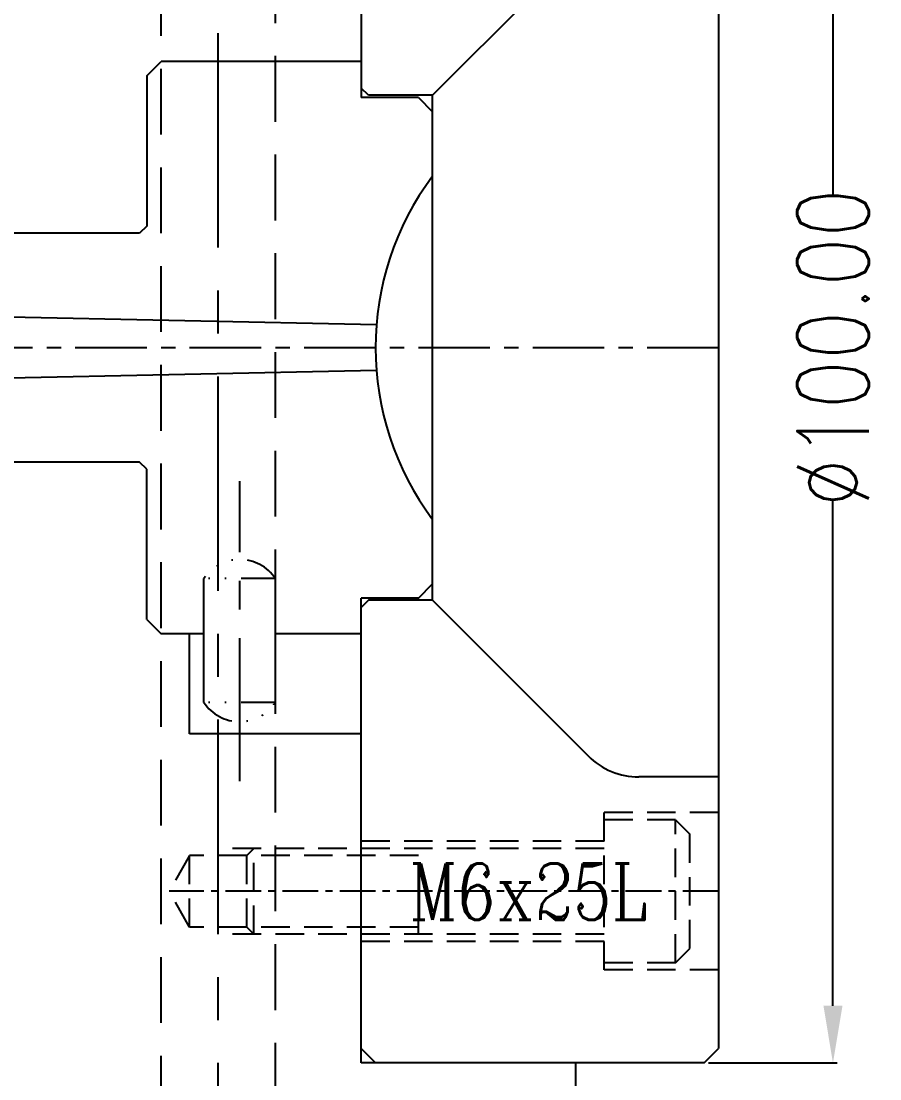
# Model space of a CAD drawing. Header units: millimetres. Extents: x 23490 to 24685, y -23248 to -22403.
# Drawn here: x 23782.4 to 23842.5, y -22686.6 to -22612.7 of the extents above; entities that cross this region are included whole.
import ezdxf

# ---------------------------------------------------------------- set-up
doc = ezdxf.new("R2010")
doc.units = ezdxf.units.MM
doc.header["$LTSCALE"] = 8
for name, pattern in [('CENTER', [2, 1.25, -0.25, 0.25, -0.25]), ('HIDDEN', [0.375, 0.25, -0.125]), ('PHANTOM2', [0.69, 0.3, -0.13, 0, -0.13, 0, -0.13])]:
    doc.linetypes.add(name, pattern=pattern)
doc.layers.get('DEFPOINTS').update_dxf_attribs({"color": 6})
for name, color, linetype in [('CL', 1, 'Continuous'), ('Ru', 8, 'Continuous'), ('SCREW', 52, 'HIDDEN'), ('WT', 4, 'Continuous')]:
    doc.layers.add(name, color=color, linetype=linetype)
doc.layers.add('dim', color=3, linetype='Continuous', lineweight=15)
doc.styles.add('ROMANC', font='RomanC.ttf', dxfattribs={"width": 0.8, "height": 7})
doc.styles.get("Standard").update_dxf_attribs({"font": 'txt.shx', "width": 0.8, "bigfont": 'chineset.shx'})
doc.dimstyles.new('ISO-25', dxfattribs={"dimtxt": 5, "dimasz": 4, "dimexe": 0.3, "dimexo": 0.3, "dimtad": 0, "dimzin": 1, "dimdsep": 46, "dimtxsty": 'Standard', "dimcen": 0, "dimclrd": 3, "dimclre": 3, "dimclrt": 3, "dimazin": 0, "dimtfac": 1, "dimtofl": 0, "dimtmove": 0, "dimatfit": 0, "dimfxl": 0, "dimarcsym": 0})

# ---------------------------------------------------------------- blocks, each defined once
blk = doc.blocks.new('*D25796')
at = {"layer": 'DEFPOINTS', "color": 0}
for p in [(23830.165, -22585.491), (23830.165, -22685.491), (23839.169, -22685.491)]:
    blk.add_point(p, dxfattribs=at)
at = {"layer": 'dim', "color": 3, "lineweight": -2}
for p, q in [((23830.465, -22585.491), (23839.469, -22585.491)), ((23839.169, -22589.491), (23839.169, -22624.866)), ((23839.169, -22681.491), (23839.169, -22646.116)), ((23830.465, -22685.491), (23839.469, -22685.491))]:
    blk.add_line(p, q, dxfattribs=at)
at = {"layer": 'dim', "color": 3}
for points in [[(23839.836, -22589.491), (23838.503, -22589.491), (23839.169, -22585.491)], [(23838.503, -22681.491), (23839.836, -22681.491), (23839.169, -22685.491)]]:
    blk.add_solid(points, dxfattribs=at)
at = {"layer": 'dim', "color": 3, "insert": (23839.169, -22635.491), "char_height": 5, "attachment_point": 5, "rotation": 90}
blk.add_mtext('%%c100.00', dxfattribs=at)

msp = doc.modelspace()

# ---------------------------------------------------------------- linework, layer by layer
for p, q in [((23806.165, -22585.491), (23806.165, -22617.991)), ((23791.165, -22616.491), (23792.165, -22615.491)), ((23791.165, -22616.491), (23791.165, -22626.991)), ((23806.665, -22617.841), (23806.165, -22617.341)), ((23791.165, -22626.991), (23790.665, -22627.491)), ((23791.165, -22643.991), (23790.665, -22643.491)), ((23791.165, -22654.491), (23791.165, -22643.991)), ((23806.165, -22685.491), (23806.165, -22652.991)), ((23806.665, -22653.141), (23806.165, -22653.641)), ((23791.165, -22654.491), (23792.165, -22655.491))]:
    msp.add_line(p, q)
at = {"linetype": 'Continuous'}
for p, q in [((23831.165, -22586.491), (23831.165, -22684.491)), ((23811.165, -22617.841), (23822.051, -22606.955)), ((23806.165, -22615.491), (23792.165, -22615.491)), ((23810.165, -22617.991), (23806.165, -22617.991)), ((23811.165, -22617.841), (23806.665, -22617.841)), ((23810.165, -22617.991), (23811.165, -22618.991)), ((23811.165, -22653.141), (23811.165, -22617.841)), ((23790.665, -22627.491), (23740.165, -22627.491)), ((23790.665, -22643.491), (23740.165, -22643.491)), ((23795.165, -22660.291), (23795.165, -22651.632)), ((23800.165, -22660.291), (23800.165, -22651.632)), ((23810.165, -22652.991), (23811.165, -22651.991)), ((23810.165, -22652.991), (23806.165, -22652.991)), ((23811.165, -22653.141), (23806.665, -22653.141)), ((23811.165, -22653.141), (23822.051, -22664.026)), ((23795.165, -22655.491), (23792.165, -22655.491)), ((23794.165, -22662.491), (23794.165, -22655.491)), ((23806.165, -22655.491), (23800.165, -22655.491)), ((23806.165, -22662.491), (23794.165, -22662.491)), ((23831.165, -22665.491), (23825.586, -22665.491)), ((23807.165, -22685.491), (23806.165, -22684.491)), ((23830.165, -22685.491), (23831.165, -22684.491)), ((23830.165, -22685.491), (23806.165, -22685.491)), ((23821.165, -22685.491), (23821.165, -22807.491))]:
    msp.add_line(p, q, dxfattribs=at)
at = {"linetype": 'CENTER'}
msp.add_line((23797.665, -22665.794), (23797.665, -22644.818), dxfattribs=at)
at = {"linetype": 'PHANTOM2'}
for p, q in [((23800.165, -22651.632), (23795.165, -22651.632)), ((23800.165, -22660.291), (23795.165, -22660.291))]:
    msp.add_line(p, q, dxfattribs=at)
at = {"linetype": 'HIDDEN'}
for p, q in [((23831.165, -22667.991), (23823.165, -22667.991)), ((23823.165, -22669.991), (23806.165, -22669.991)), ((23823.165, -22676.991), (23806.165, -22676.991)), ((23831.165, -22678.991), (23823.165, -22678.991))]:
    msp.add_line(p, q, dxfattribs=at)
at = {"linetype": 'Continuous'}
for centre, radius, start, end in [((23827.165, -22635.491), 20, 143.1301, 216.8699), ((23825.586, -22660.491), 5, 225, 270)]:
    msp.add_arc(centre, radius, start, end, dxfattribs=at)
at = {"color": 7, "linetype": 'PHANTOM2'}
for centre, start, end in [((23797.665, -22653.291), 33.55731, 146.44269), ((23797.665, -22658.632), 213.55731, 326.44269)]:
    msp.add_arc(centre, 3, start, end, dxfattribs=at)
at = {"layer": 'CL', "color": 7, "linetype": 'CENTER', "ltscale": 0.5}
msp.add_line((23831.165, -22635.491), (23530.165, -22635.491), dxfattribs=at)
at = {"layer": 'Ru'}
for points in [[(23807.229, -22633.891), (23740.165, -22632.491)], [(23807.229, -22637.091), (23740.165, -22638.491)]]:
    msp.add_lwpolyline(points, dxfattribs=at)
at = {"layer": 'SCREW'}
for p, q in [((23823.165, -22678.991), (23823.165, -22667.991)), ((23828.165, -22668.491), (23823.165, -22668.491)), ((23828.165, -22678.491), (23828.165, -22668.491)), ((23828.165, -22668.491), (23829.165, -22669.491)), ((23829.165, -22677.491), (23829.165, -22669.491)), ((23794.165, -22670.991), (23792.722, -22673.491)), ((23794.165, -22675.991), (23794.165, -22670.991)), ((23810.165, -22670.991), (23794.165, -22670.991)), ((23823.165, -22670.491), (23796.165, -22670.491)), ((23796.165, -22676.491), (23796.165, -22670.491)), ((23798.165, -22670.991), (23798.665, -22670.491)), ((23798.165, -22675.991), (23798.165, -22670.991)), ((23798.665, -22676.491), (23798.665, -22670.491)), ((23810.165, -22676.491), (23810.165, -22670.491)), ((23794.165, -22675.991), (23792.722, -22673.491)), ((23810.165, -22675.991), (23794.165, -22675.991)), ((23798.165, -22675.991), (23798.665, -22676.491)), ((23823.165, -22676.491), (23796.165, -22676.491)), ((23828.165, -22678.491), (23823.165, -22678.491))]:
    msp.add_line(p, q, dxfattribs=at)
at = {"layer": 'SCREW', "linetype": 'CENTER', "ltscale": 0.25}
msp.add_line((23831.165, -22673.491), (23792.722, -22673.491), dxfattribs=at)
at = {"layer": 'SCREW', "linetype": 'Continuous'}
msp.add_line((23828.165, -22678.491), (23829.165, -22677.491), dxfattribs=at)
at = {"layer": 'WT', "color": 125, "linetype": 'CENTER', "ltscale": 1.5}
msp.add_line((23796.165, -22700.491), (23796.165, -22460.491), dxfattribs=at)
at = {"layer": 'WT', "color": 125, "linetype": 'HIDDEN', "ltscale": 2.3}
for p, q in [((23792.165, -22696.491), (23792.165, -22490.491)), ((23800.165, -22702.491), (23800.165, -22490.491))]:
    msp.add_line(p, q, dxfattribs=at)

# ---------------------------------------------------------------- texts
at = {"layer": 'dim', "style": 'ROMANC', "width": 0.8}
msp.add_text('M6x25L', height=3.9343, dxfattribs=at).set_placement((23809.528, -22675.488))

# ---------------------------------------------------------------- dimensions: what is measured, and where the dimension line sits
at = {"layer": 'dim'}
dim = msp.add_linear_dim(base=(23839.169, -22685.491), p1=(23830.165, -22585.491), p2=(23830.165, -22685.491), angle=270, text='%%c<>', dimstyle='ISO-25', dxfattribs=at)
dim.commit()
dim.dimension.update_dxf_attribs({"geometry": '*D25796', "text_midpoint": (23839.169, -22635.491), "dimtype": 160})

doc.saveas('drawing.dxf')
